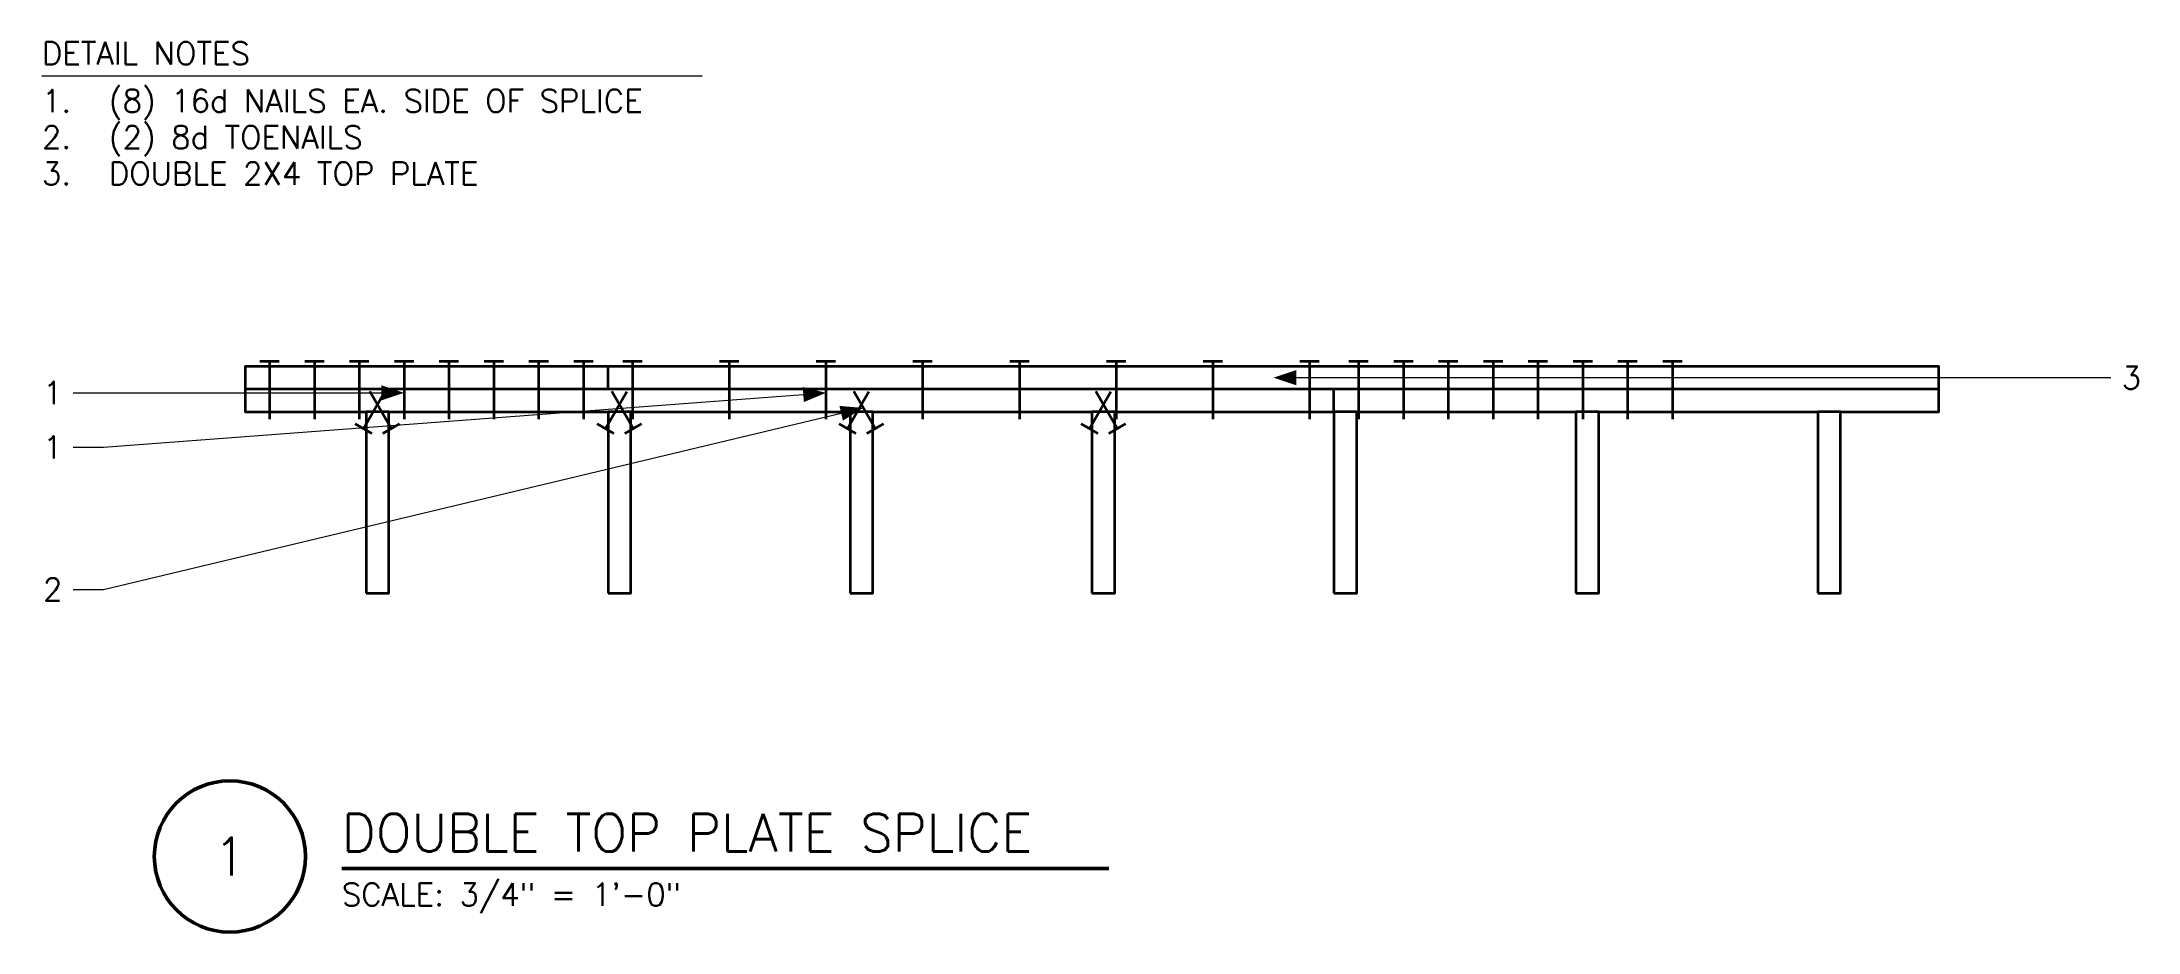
# Model space of a CAD drawing. Header units: inches. Extents: x -13 to 125, y -22 to 36.
import ezdxf
from ezdxf.enums import TextEntityAlignment as Align

# ---------------------------------------------------------------- set-up
doc = ezdxf.new("R2010")
doc.units = ezdxf.units.IN
doc.header["$MEASUREMENT"] = 0
for name, color, linetype, lineweight in [('S-ANNO-NOTE', 7, 'CONTINUOUS', 18), ('S-ANNO-TTLB', 7, 'CONTINUOUS', 50), ('S-DETL-CUT', 7, 'CONTINUOUS', 50), ('S-DETL-STL', 7, 'CONTINUOUS', 35)]:
    doc.layers.add(name, color=color, linetype=linetype, lineweight=lineweight)
doc.styles.add('KERF', font='romans.shx')

msp = doc.modelspace()

# ---------------------------------------------------------------- hatches: boundary and pattern name
at = {"layer": 'S-ANNO-NOTE', "lineweight": 50}
for points in [[(68, 14.25), (69.5, 13.75), (69.5, 14.75)], [(10.517143, 13.25), (9.017143, 13.75), (9.017143, 12.75)], [(38.408571, 13.25), (36.875238, 13.635861), (36.950388, 12.638689)], [(40.875, 12.249198), (39.299878, 12.387005), (39.532218, 11.414371)]]:
    msp.add_hatch(color=256, dxfattribs=at).paths.add_polyline_path(points)

# ---------------------------------------------------------------- linework, layer by layer
at = {"layer": 'S-ANNO-NOTE', "lineweight": 18}
for points in [[(-13.428571, 34.2), (30.214286, 34.2)], [(123.36, 14.25), (121.36, 14.25), (69.5, 14.25)], [(-11.36, 13.25), (-9.36, 13.25), (9.017143, 13.25)], [(-11.36, 9.65), (-9.36, 9.65), (36.912813, 13.137275)], [(-11.36, 0.249198), (-9.36, 0.249198), (39.416048, 11.900688)]]:
    msp.add_lwpolyline(points, dxfattribs=at)
at = {"layer": 'S-ANNO-TTLB', "lineweight": 50}
msp.add_lwpolyline([(-6, -17.4, 1), (4, -17.4, 1)], format="xyb", close=True, dxfattribs=at)
msp.add_lwpolyline([(6.4, -18.2), (57.114286, -18.2)], dxfattribs=at)
at = {"layer": 'S-DETL-CUT', "lineweight": 35}
for points in [[(24, 13.5), (24, 15), (0, 15), (0, 13.5)], [(112, 13.5), (112, 15), (24, 15)], [(57.5, 12), (72, 12), (72, 13.5), (0, 13.5), (0, 12), (8, 12)], [(105.5, 12), (112, 12), (112, 13.5), (72, 13.5)], [(9.5, 12), (24, 12)], [(25.5, 12), (40, 12)], [(41.5, 12), (56, 12)], [(73.5, 12), (88, 12)], [(89.5, 12), (104, 12)]]:
    msp.add_lwpolyline(points, dxfattribs=at)
for points in [[(8, 0), (9.5, 0), (9.5, 12), (8, 12)], [(24, 0), (25.5, 0), (25.5, 12), (24, 12)], [(40, 0), (41.5, 0), (41.5, 12), (40, 12)], [(56, 0), (57.5, 0), (57.5, 12), (56, 12)], [(72, 0), (73.5, 0), (73.5, 12), (72, 12)], [(88, 0), (89.5, 0), (89.5, 12), (88, 12)], [(104, 0), (105.5, 0), (105.5, 12), (104, 12)]]:
    msp.add_lwpolyline(points, close=True, dxfattribs=at)
at = {"layer": 'S-DETL-STL', "lineweight": 35}
for points in [[(2.26, 15.32), (0.98, 15.32)], [(1.62, 15.32), (1.62, 11.5)], [(5.225714, 15.32), (3.945714, 15.32)], [(4.585714, 15.32), (4.585714, 11.5)], [(8.191429, 15.32), (6.911429, 15.32)], [(7.551429, 15.32), (7.551429, 11.5)], [(11.157143, 15.32), (9.877143, 15.32)], [(10.517143, 15.32), (10.517143, 11.5)], [(14.122857, 15.32), (12.842857, 15.32)], [(13.482857, 15.32), (13.482857, 11.5)], [(17.088571, 15.32), (15.808571, 15.32)], [(16.448571, 15.32), (16.448571, 11.5)], [(20.054286, 15.32), (18.774286, 15.32)], [(19.414286, 15.32), (19.414286, 11.5)], [(23.02, 15.32), (21.74, 15.32)], [(22.38, 15.32), (22.38, 11.5)], [(26.26, 15.32), (24.98, 15.32)], [(25.62, 15.32), (25.62, 11.5)], [(32.654286, 15.32), (31.374286, 15.32)], [(32.014286, 15.32), (32.014286, 11.5)], [(39.048571, 15.32), (37.768571, 15.32)], [(38.408571, 15.32), (38.408571, 11.5)], [(45.442857, 15.32), (44.162857, 15.32)], [(44.802857, 15.32), (44.802857, 11.5)], [(51.837143, 15.32), (50.557143, 15.32)], [(51.197143, 15.32), (51.197143, 11.5)], [(58.231429, 15.32), (56.951429, 15.32)], [(57.591429, 15.32), (57.591429, 11.5)], [(64.625714, 15.32), (63.345714, 15.32)], [(63.985714, 15.32), (63.985714, 11.5)], [(71.02, 15.32), (69.74, 15.32)], [(70.38, 15.32), (70.38, 11.5)], [(74.26, 15.32), (72.98, 15.32)], [(73.62, 15.32), (73.62, 11.5)], [(77.225714, 15.32), (75.945714, 15.32)], [(76.585714, 15.32), (76.585714, 11.5)], [(80.191429, 15.32), (78.911429, 15.32)], [(79.551429, 15.32), (79.551429, 11.5)], [(83.157143, 15.32), (81.877143, 15.32)], [(82.517143, 15.32), (82.517143, 11.5)], [(86.122857, 15.32), (84.842857, 15.32)], [(85.482857, 15.32), (85.482857, 11.5)], [(89.088571, 15.32), (87.808571, 15.32)], [(88.448571, 15.32), (88.448571, 11.5)], [(92.054286, 15.32), (90.774286, 15.32)], [(91.414286, 15.32), (91.414286, 11.5)], [(95.02, 15.32), (93.74, 15.32)], [(94.38, 15.32), (94.38, 11.5)], [(7.84, 10.889539), (9.25, 13.33173)], [(9.66, 10.889539), (8.25, 13.33173)], [(23.84, 10.889539), (25.25, 13.33173)], [(25.66, 10.889539), (24.25, 13.33173)], [(39.84, 10.889539), (41.25, 13.33173)], [(41.66, 10.889539), (40.25, 13.33173)], [(55.84, 10.889539), (57.25, 13.33173)], [(57.66, 10.889539), (56.25, 13.33173)], [(7.285744, 11.209539), (8.394256, 10.569539)], [(9.105744, 10.569539), (10.214256, 11.209539)], [(23.285744, 11.209539), (24.394256, 10.569539)], [(25.105744, 10.569539), (26.214256, 11.209539)], [(39.285744, 11.209539), (40.394256, 10.569539)], [(41.105744, 10.569539), (42.214256, 11.209539)], [(55.285744, 11.209539), (56.394256, 10.569539)], [(57.105744, 10.569539), (58.214256, 11.209539)]]:
    msp.add_lwpolyline(points, dxfattribs=at)

# ---------------------------------------------------------------- texts
at = {"layer": 'S-ANNO-NOTE', "lineweight": 18, "style": 'KERF'}
for s, p in [('DETAIL NOTES', (-13.428571, 34.95)), ('1.', (-13.428571, 31.8)), ('(8) 16d NAILS EA. SIDE OF SPLICE', (-9, 31.8)), ('2.', (-13.428571, 29.4)), ('(2) 8d TOENAILS', (-9, 29.4)), ('3.', (-13.428571, 27)), ('DOUBLE 2X4 TOP PLATE', (-9, 27))]:
    msp.add_text(s, height=1.5, dxfattribs=at).set_placement(p)
for s, p in [('1', (-12.714286, 13.25)), ('3', (124.714286, 14.25)), ('1', (-12.714286, 9.65)), ('2', (-12.714286, 0.249198))]:
    msp.add_text(s, height=1.5, dxfattribs=at).set_placement(p, align=Align.MIDDLE_CENTER)
at = {"layer": 'S-ANNO-TTLB', "lineweight": 50, "style": 'KERF'}
msp.add_text('DOUBLE TOP PLATE SPLICE', height=2.5, dxfattribs=at).set_placement((6.4, -17.08))
msp.add_text('1', height=2.5, dxfattribs=at).set_placement((-1, -17.4), align=Align.MIDDLE_CENTER)
at = {"layer": 'S-ANNO-TTLB', "lineweight": 18, "style": 'KERF'}
msp.add_text('SCALE: 3/4" = 1\'-0"', height=1.5, dxfattribs=at).set_placement((6.4, -20.66))

doc.saveas('drawing.dxf')
